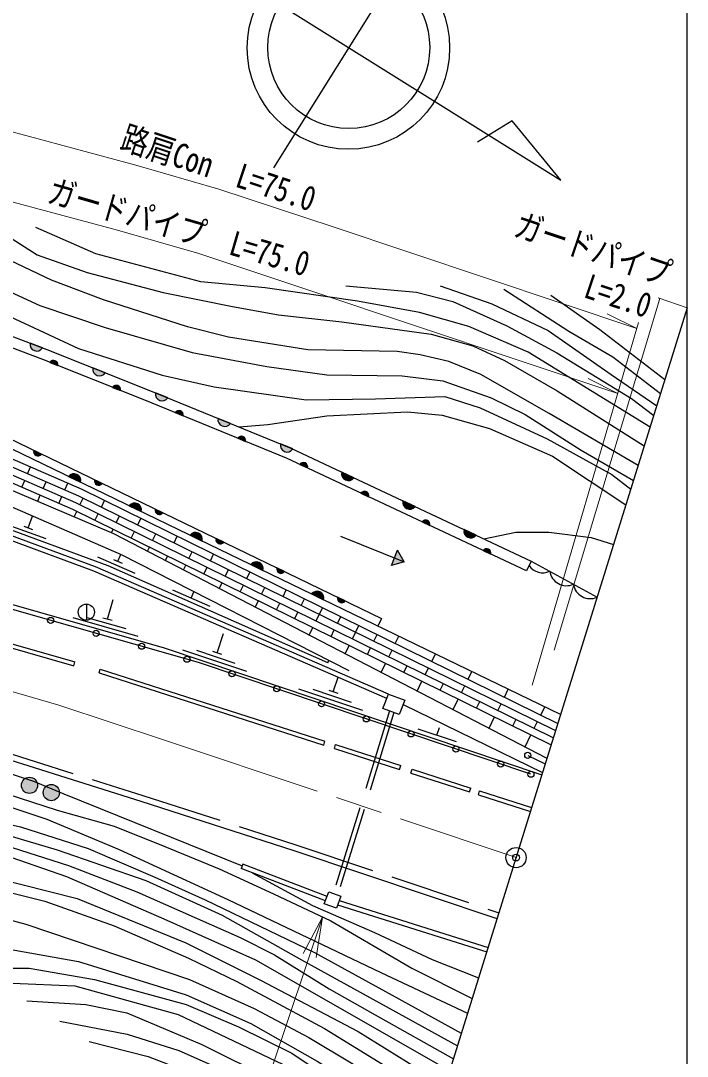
# Model space of a CAD drawing. Units: millimetres, scale not verified. Extents: x 40000 to 680000, y 20000 to 380000.
# Drawn here: x 529617 to 579000, y 259712 to 336404 of the extents above; entities that cross this region are included whole.
import ezdxf
from ezdxf.enums import TextEntityAlignment as Align

# ---------------------------------------------------------------- set-up
doc = ezdxf.new("R2010")
doc.units = ezdxf.units.MM
doc.header["$LTSCALE"] = 1000
doc.header["$PDMODE"] = 32
doc.header["$PDSIZE"] = 500
doc.linetypes.add('CHAIN', pattern=[18.5, 12, -1.5, 3.5, -1.5])
doc.linetypes.add('DASHED', pattern=[7.5, 6, -1.5])
for name, color, linetype, lineweight in [('M-BGD', 7, 'Continuous', 25), ('M-BMK', 2, 'CHAIN', 13), ('M-BMK-OTRS', 5, 'Continuous', 25), ('M-BMK-SRVR', 3, 'Continuous', 25), ('M-STR-HTXT', 7, 'Continuous', 13), ('M-TTL-BAND', 7, 'Continuous', 25)]:
    doc.layers.add(name, color=color, linetype=linetype, lineweight=lineweight)
doc.layers.add('M-OTRS', color=6, linetype='Continuous')
doc.styles.add('ＭＳ ゴシック', font='')
doc.styles.get('ＭＳ ゴシック').set_extended_font_data('MS Gothic')

# ---------------------------------------------------------------- blocks, each defined once
blk = doc.blocks.new('open_arrow')
at = {"color": 0, "linetype": 'Continuous', "lineweight": -2}
blk.add_lwpolyline([(7.5, 1.25), (0, 0), (7.5, -1.25)], dxfattribs=at)

msp = doc.modelspace()

# ---------------------------------------------------------------- hatches: boundary and pattern name
at = {"layer": 'M-BGD'}
for points in [[(531235, 312175, -0.82183), (530308, 312525)], [(532364, 310865), (531783, 311096, -0.84072)], [(535884, 310333, -0.82183), (534963, 310699)], [(537011, 309018), (536429, 309249, -0.84072)], [(540525, 308473, -0.82183), (539608, 308848)], [(541646, 307144), (541067, 307381, -0.84072)], [(545153, 306582, -0.82183), (544236, 306956)], [(546275, 305253), (545696, 305489, -0.84072)], [(531150, 304315), (530587, 304587, 0.84072)], [(549782, 304690, -0.82183), (548865, 305065)], [(550301, 303546), (550868, 303280, 0.84072)], [(554304, 302556, -0.82183), (553407, 302977)], [(533160, 302657, -0.82183), (534052, 302226)], [(535652, 302138), (535088, 302411, 0.84072)], [(554827, 301420), (555393, 301154, 0.84072)], [(537661, 300480, -0.82183), (538553, 300049)], [(558829, 300430, -0.82183), (557932, 300851)], [(540153, 299962), (539590, 300234, 0.84072)], [(559919, 299028), (559352, 299294, -0.84072)], [(542162, 298304, -0.82183), (543054, 297872)], [(563355, 298304, -0.82183), (562458, 298725)], [(544654, 297785), (544091, 298057, 0.84072)], [(557086, 296054), (557314, 296621), (557542, 297187), (558035, 296331)], [(564444, 296902), (563878, 297168, -0.84072)], [(546664, 296127, -0.82183), (547556, 295696)], [(548592, 295881), (549156, 295608, -0.84072)], [(551165, 293950, -0.82183), (552057, 293519)], [(553094, 293704), (553657, 293432, -0.84072)], [(529667, 279776, -1), (530867, 279776, -0.41421), (530267, 279176, -0.41421)], [(531285, 279242, -1), (532485, 279242, -0.41421), (531885, 278642, -0.41421)]]:
    msp.add_hatch(color=256, dxfattribs=at).paths.add_polyline_path(points)

# ---------------------------------------------------------------- linework, layer by layer
for p, q in [((531235, 312175), (530308, 312525)), ((531783, 311096), (532364, 310865)), ((535884, 310333), (534963, 310699)), ((536429, 309249), (537011, 309018)), ((540525, 308473), (539608, 308848)), ((541067, 307381), (541646, 307144)), ((545153, 306582), (544236, 306956)), ((545696, 305489), (546275, 305253)), ((531150, 304315), (530587, 304587)), ((549782, 304690), (548865, 305065)), ((530129, 302856), (530346, 303356)), ((550301, 303546), (550868, 303280)), ((554304, 302556), (553407, 302977)), ((529693, 301856), (529911, 302356)), ((531286, 301757), (531504, 302257)), ((533160, 302657), (534052, 302226)), ((535652, 302138), (535088, 302411)), ((532879, 301659), (533097, 302159)), ((554827, 301420), (555393, 301154)), ((530875, 300812), (531069, 301257)), ((532444, 300659), (532662, 301159)), ((534007, 300555), (534247, 301044)), ((535593, 300382), (535834, 300872)), ((558829, 300430), (557932, 300851)), ((533569, 299665), (533766, 300065)), ((535112, 299403), (535353, 299893)), ((537661, 300480), (538553, 300049)), ((540153, 299962), (539590, 300234)), ((530174, 298846), (530496, 299721)), ((536699, 299231), (536939, 299720)), ((538285, 299058), (538526, 299548)), ((559352, 299294), (559919, 299028)), ((528662, 299082), (531478, 298047)), ((529845, 298967), (530502, 298725)), ((536333, 298488), (536458, 298741)), ((537804, 298079), (538045, 298569)), ((539391, 297907), (539631, 298396)), ((563355, 298304), (562458, 298725)), ((540977, 297734), (541218, 298224)), ((542162, 298304), (543054, 297872)), ((544654, 297785), (544091, 298057)), ((553301, 298233), (558035, 296331)), ((536809, 296370), (537031, 296873)), ((539003, 297119), (539150, 297417)), ((542083, 296583), (542323, 297072)), ((543669, 296410), (543910, 296900)), ((557086, 296054), (557542, 297187)), ((558035, 296331), (557542, 297187)), ((563878, 297168), (564444, 296902)), ((535316, 296700), (538061, 295491)), ((536489, 296511), (537130, 296229)), ((540336, 296429), (540496, 296755)), ((541668, 295739), (541842, 296093)), ((546664, 296127), (547556, 295696)), ((558035, 296331), (557086, 296054)), ((567432, 296389), (567089, 295659)), ((567432, 296389), (572323, 293715)), ((543188, 295431), (543429, 295921)), ((544775, 295259), (545015, 295748)), ((546362, 295086), (546602, 295576)), ((549156, 295608), (548592, 295881)), ((544332, 294358), (544534, 294769)), ((545880, 294107), (546121, 294597)), ((540870, 294253), (543616, 293043)), ((542243, 293648), (542448, 294115)), ((547467, 293935), (547708, 294424)), ((549054, 293762), (549294, 294252)), ((551165, 293950), (552057, 293519)), ((534481, 293204), (534481, 292004)), ((536049, 292096), (536460, 293538)), ((546996, 292977), (547226, 293445)), ((548572, 292783), (548813, 293273)), ((550400, 293100), (550640, 293590)), ((553657, 293432), (553094, 293704)), ((533480, 292204), (538289, 290834)), ((534524, 292218), (537409, 291396)), ((549918, 292122), (550159, 292611)), ((551505, 291949), (551986, 292928)), ((553092, 291777), (553332, 292266)), ((535712, 292192), (536386, 292000)), ((550992, 290906), (551264, 291460)), ((554197, 290625), (554678, 291604)), ((556345, 292132), (556076, 291576)), ((544164, 289597), (544641, 291019)), ((552610, 290798), (552851, 291287)), ((555784, 290453), (556024, 290942)), ((557370, 290280), (557637, 290821)), ((553656, 289526), (553956, 290136)), ((555302, 289474), (555543, 289963)), ((541603, 289824), (546343, 288232)), ((542646, 289790), (545490, 288835)), ((543832, 289708), (544496, 289486)), ((556889, 289301), (557130, 289791)), ((560063, 288956), (560337, 289515)), ((533547, 288639), (533629, 288927)), ((535423, 288101), (535515, 288386)), ((535515, 288386), (552160, 283045)), ((552374, 288857), (552455, 289016)), ((556320, 288145), (556648, 288812)), ((557994, 288150), (558235, 288639)), ((559581, 287977), (559822, 288467)), ((535423, 288101), (552069, 282759)), ((552769, 286706), (553130, 287779)), ((562755, 287632), (563038, 288209)), ((550209, 286934), (554948, 285341)), ((551252, 286899), (554096, 285944)), ((558984, 286764), (559340, 287488)), ((560686, 286826), (560927, 287315)), ((562273, 286653), (562514, 287143)), ((565447, 286308), (565739, 286903)), ((552438, 286818), (553101, 286595)), ((561649, 285383), (562032, 286164)), ((557945, 285767), (568279, 280737)), ((563378, 285502), (563619, 285991)), ((564965, 285329), (565206, 285819)), ((568139, 284984), (568440, 285597)), ((564313, 284003), (564724, 284840)), ((566071, 284178), (566311, 284667)), ((559035, 283968), (561879, 283013)), ((560457, 283491), (560648, 284059)), ((567657, 284005), (567898, 284495)), ((552069, 282759), (552160, 283045)), ((566977, 282622), (567417, 283516)), ((552856, 282506), (552948, 282792)), ((552856, 282506), (557683, 280957)), ((552948, 282792), (557775, 281243)), ((567181, 281999), (568478, 281374)), ((557683, 280957), (557775, 281243)), ((558518, 280689), (558610, 280975)), ((558610, 280975), (562959, 279579)), ((558518, 280689), (562867, 279293)), ((562867, 279293), (562959, 279579)), ((563526, 279082), (563618, 279368)), ((563618, 279368), (567468, 278132)), ((563526, 279082), (567379, 277846)), ((546063, 273943), (545939, 273621)), ((552309, 271542), (546063, 273943)), ((552189, 271219), (545939, 273621)), ((553093, 270923), (564138, 267443)), ((553214, 271247), (564240, 267772))]:
    msp.add_line(p, q, dxfattribs=at)
at = {"layer": 'M-BGD', "linetype": 'DASHED'}
for p, q in [((556947, 285285), (552765, 271768)), ((557271, 285164), (553089, 271648))]:
    msp.add_line(p, q, dxfattribs=at)
at = {"layer": 'M-BGD'}
for points in [[(508489, 328774), (514609, 321999), (516877, 319791), (521867, 316240), (525748, 314247), (531541, 312059), (539106, 309053), (549624, 304755), (567432, 296389)], [(567089, 295659), (549300, 304017), (538805, 308305), (531250, 311308), (525420, 313509), (521447, 315550), (516359, 319170), (514028, 321440), (507891, 328234)], [(500276, 326214), (502876, 322773), (508464, 316349), (510947, 314085), (556345, 292132)], [(552374, 288857), (536092, 296030), (516779, 303132), (506689, 305708), (498661, 308641), (492941, 313143), (486620, 316700), (474595, 318927), (471001, 321563), (461855, 324692), (454307, 325577), (446027, 323771)], [(569616, 285028), (510597, 313567), (508021, 315916), (502396, 322383), (499783, 325842)], [(514076, 325158), (519975, 319920), (526250, 315686), (533907, 312141), (540095, 310149), (543938, 309299), (550767, 308323), (555901, 308401), (561046, 308573), (563661, 307739), (568623, 305438), (573410, 302793), (574812, 301703)], [(520095, 322549), (522288, 320260), (524838, 318433), (528188, 316626), (531039, 315311), (535876, 313675), (542331, 311821), (547850, 310797), (552293, 310180), (557878, 310098), (560897, 309732), (564479, 308481), (567001, 307252), (571143, 304589), (575016, 302358)], [(575364, 303476), (568773, 307323), (563701, 310209), (561341, 311178), (559221, 311657), (557508, 311909), (550890, 312024), (545013, 312959), (541968, 313730), (535740, 315743), (531891, 317178), (526787, 319607), (523261, 322398)], [(527387, 321257), (530844, 319057), (534529, 317769), (540180, 316281), (545300, 315238), (548719, 314632), (553399, 314110), (560036, 313181), (563118, 312333), (565460, 311233), (569358, 308984), (575813, 304919)], [(576245, 306305), (567205, 311869), (562813, 313749), (559160, 314792), (554578, 315640), (547737, 316623), (542959, 317063), (535186, 319137), (530734, 321093)], [(553692, 316763), (558935, 316303), (561630, 315613), (565640, 313806), (569328, 311798), (574866, 308414), (576513, 307165)], [(560701, 316775), (564530, 315444), (568704, 313457), (573354, 310204), (576737, 307885)], [(565417, 316512), (570216, 313424), (573486, 311518), (577018, 308785)], [(568885, 316085), (572516, 313539), (577341, 309822)], [(510279, 312373), (516395, 306977), (536502, 298416), (568604, 281779)], [(474354, 311499), (491134, 303637), (494029, 300832), (511862, 297456), (527343, 293641), (540237, 289967), (568226, 280565)], [(510913, 311814), (534135, 301707), (569408, 284360)], [(509971, 311121), (516299, 305908), (537054, 296863), (553917, 288271)], [(512244, 310640), (533905, 301212), (569244, 283833)], [(513575, 309466), (533676, 300717), (569080, 283306)], [(514905, 308292), (533447, 300222), (568916, 282779)], [(545804, 306316), (547936, 306512), (552299, 307134), (558274, 307437), (560839, 307182), (564353, 306209), (569010, 304151), (574456, 300562)], [(556733, 286216), (535028, 295632), (516214, 302590), (506723, 304519)], [(556853, 286540), (535157, 295952), (516309, 302923), (506820, 304852)], [(567416, 280602), (542792, 288874), (528483, 292950), (515055, 296348), (494314, 300534)], [(563935, 298031), (566297, 298538), (568751, 298522), (571890, 298124), (573536, 297611)], [(496158, 297761), (511614, 294785), (521862, 292289), (533629, 288927)], [(496102, 297466), (511550, 294492), (521785, 291999), (533547, 288639)], [(483583, 291497), (490952, 290504), (507569, 287569), (520483, 284278), (538517, 278606), (549852, 274952), (564897, 269913)], [(467754, 276386), (494644, 280387), (497414, 280333), (513854, 283567), (523047, 282542), (530559, 280096), (532805, 279159), (546014, 273817)], [(519785, 282906), (525825, 280034), (532313, 277931), (536539, 276755), (540285, 275248), (544317, 273601), (548345, 271751), (552585, 269733), (558596, 266229), (563066, 264003)], [(494407, 280352), (498090, 278995), (500197, 279117), (505280, 280135), (508362, 280605), (512380, 280901), (517270, 280596), (522821, 279751), (527680, 278558), (531550, 277276), (536918, 275028), (544959, 271316), (556304, 265906), (562723, 262902)], [(484921, 278940), (488433, 277485), (490599, 277184), (493697, 277149), (506298, 278449), (513739, 279033), (518131, 279049), (523671, 278049), (529600, 276704), (534608, 275102), (539564, 272978), (543273, 271305), (551392, 267399), (556639, 264515), (562259, 261412)], [(475545, 277545), (480838, 276011), (484490, 275593), (490813, 275303), (495473, 275683), (500670, 276573), (506823, 277519), (511256, 277973), (516881, 277991), (519406, 277901), (526474, 276720), (532315, 275011), (538875, 272740), (544537, 270158), (550410, 266856), (561973, 260496)], [(475921, 274597), (483433, 274000), (488442, 273794), (492658, 273887), (501497, 275105), (506594, 276248), (509555, 276772), (516745, 276980), (523323, 276324), (528374, 275384), (533153, 273848), (538219, 271896), (545866, 268505), (548427, 267231), (552461, 264698), (555870, 262773), (561672, 259528)], [(486246, 271398), (495018, 272574), (508209, 275010), (513355, 275435), (522181, 275280), (528888, 274468), (533014, 273015), (540224, 269885), (547012, 266867), (561397, 258645)], [(494806, 270382), (501212, 272748), (506666, 273410), (515346, 273935), (525482, 273506), (533788, 271400), (541852, 268109), (547374, 265339), (554625, 261555), (561059, 257560)], [(546773, 273300), (551225, 270886), (555838, 268883), (560097, 266871), (563540, 265524)], [(499927, 270493), (503874, 271603), (508565, 272427), (512471, 272780), (520627, 272877), (526476, 272446), (531411, 271206), (536534, 269381), (542036, 266982), (545629, 265255), (552116, 261776), (560726, 256493)], [(512806, 270772), (515980, 271475), (519771, 271475), (523372, 271267), (529997, 269506), (542124, 265398), (546918, 263251), (550956, 261093), (554214, 259147), (557043, 256926), (560086, 254438)], [(522555, 268332), (525136, 268292), (533898, 266744), (541871, 264273), (546659, 262150), (551578, 259342), (555939, 256607), (559751, 253362)], [(522650, 265881), (526102, 266244), (530251, 266244), (535093, 265411), (541884, 263538), (545746, 261893), (549713, 259935), (553478, 257399), (556664, 254814), (559458, 252422)], [(522506, 262090), (529012, 265131), (533617, 264941), (541293, 262804), (549532, 258876), (554359, 255256), (559070, 251178)], [(530061, 263823), (534451, 263547), (537483, 262932), (543039, 260579), (548243, 257988), (553205, 254851), (555681, 252870), (558723, 250062)], [(532513, 262323), (537514, 261362), (541339, 260144), (545890, 258119), (549065, 256028), (554433, 252099), (558358, 248891)], [(534699, 260800), (539067, 259697), (544738, 257489), (548803, 255111), (553134, 251710), (557986, 247696)]]:
    msp.add_lwpolyline(points, dxfattribs=at)
at = {"layer": 'M-BGD', "linetype": 'DASHED'}
msp.add_lwpolyline([(483437, 291972), (491022, 290951), (507664, 288011), (520607, 284713), (538654, 279036), (549993, 275381), (565041, 270342)], dxfattribs=at)
at = {"layer": 'M-BGD'}
for points in [[(556853, 286540), (558065, 286090), (557666, 285017), (556455, 285468)], [(552438, 271890), (553330, 271558), (553000, 270672), (552109, 271003)]]:
    msp.add_lwpolyline(points, close=True, dxfattribs=at)
for centre, radius in [((534481, 292604), 600), ((531839, 291994), 225), ((535206, 291035), 225), ((538572, 290076), 225), ((541938, 289117), 225), ((545268, 288042), 225), ((548586, 286928), 225), ((551903, 285813), 225), ((555221, 284699), 225), ((558539, 283584), 225), ((561857, 282470), 225), ((565175, 281355), 225), ((567181, 281999), 225), ((567416, 280602), 225), ((530267, 279776), 600), ((531885, 279242), 600)]:
    msp.add_circle(centre, radius, dxfattribs=at)
for centre, radius, start, end in [((530807, 312441), 505, 170.48244, 328.14063), ((532054, 310930), 318, 348.2172, 148.43494), ((535460, 310607), 505, 169.49697, 327.15517), ((536700, 309083), 318, 348.2172, 148.43494), ((540103, 308751), 505, 168.94361, 326.6018), ((541336, 307212), 318, 347.66384, 147.88157), ((544732, 306860), 505, 168.94361, 326.6018), ((545965, 305321), 318, 347.66384, 147.88157), ((530892, 304500), 318, 164.08487, 324.3026), ((549360, 304968), 505, 168.94361, 326.6018), ((550561, 303364), 318, 344.72704, 144.94477), ((553897, 302855), 505, 166.00681, 323.665), ((533563, 302353), 505, 345.36464, 143.02283), ((535394, 302324), 318, 164.08487, 324.3026), ((555087, 301238), 318, 344.72704, 144.94477), ((538064, 300177), 505, 345.36464, 143.02283), ((558422, 300729), 505, 166.00681, 323.665), ((539895, 300147), 318, 164.08487, 324.3026), ((559612, 299112), 318, 344.72704, 144.94477), ((542566, 298000), 505, 345.36464, 143.02283), ((562948, 298603), 505, 166.00681, 323.665), ((544396, 297970), 318, 164.08487, 324.3026), ((564138, 296986), 318, 344.72704, 144.94477), ((547067, 295823), 505, 345.36464, 143.02283), ((568295, 296771), 1250, 215.16067, 294.46382), ((548898, 295794), 318, 164.08487, 324.3026), ((570050, 295812), 1250, 188.20361, 294.46382), ((571805, 294852), 1250, 188.20361, 294.46382), ((551568, 293647), 505, 345.36464, 143.02283), ((553399, 293617), 318, 164.08487, 324.3026)]:
    msp.add_arc(centre, radius, start, end, dxfattribs=at)
at = {"layer": 'M-BMK'}
msp.add_lwpolyline([(390559, 291706), (404563, 294002), (410940, 294979), (418699, 295803), (425672, 296510), (432429, 297068), (441564, 297487), (450146, 297707), (456619, 297689), (461620, 297605), (469114, 297248), (478928, 296591), (486422, 295817), (491837, 295093), (501875, 293442), (507392, 292283), (516040, 290225), (527414, 287180), (532439, 285727), (540204, 283153), (566313, 274425)], dxfattribs=at)
at = {"layer": 'M-BMK-OTRS'}
msp.add_line((579000, 315147), (554413, 236227), dxfattribs=at)
at = {"layer": 'M-BMK-SRVR'}
for p, q in [((559484, 343324), (548352, 325518)), ((541623, 342108), (569629, 324598)), ((566032, 328977), (563469, 327417)), ((569629, 324598), (566032, 328977))]:
    msp.add_line(p, q, dxfattribs=at)
for centre, radius in [((553895, 334385), 7500), ((553918, 334421), 6000), ((566313, 274425), 750)]:
    msp.add_circle(centre, radius, dxfattribs=at)
at = {"layer": 'M-OTRS'}
msp.add_point((566313, 274425), dxfattribs=at)
at = {"layer": 'M-STR-HTXT'}
for p, q in [((569149, 289792), (576976, 315824)), ((576840, 315870), (579000, 315147)), ((575264, 313608), (573067, 314703)), ((567506, 287205), (575397, 314062)), ((573854, 308808), (571656, 309903))]:
    msp.add_line(p, q, dxfattribs=at)
for points in [[(497134, 334740), (497733, 334660), (509236, 332769), (516137, 331319), (525845, 329008), (538141, 325717), (544291, 323939), (552838, 321105), (575264, 313608)], [(496680, 329757), (496996, 329714), (508316, 327853), (515044, 326440), (524619, 324160), (536800, 320900), (542810, 319162), (551259, 316361), (573854, 308808)], [(551985, 270019), (540739, 236543), (504664, 236543)]]:
    msp.add_lwpolyline(points, dxfattribs=at)
at = {"layer": 'M-TTL-BAND'}
msp.add_line((579000, 20000), (579000, 370000), dxfattribs=at)

# ---------------------------------------------------------------- block references
at = {"layer": 'M-STR-HTXT', "xscale": 400, "yscale": 400, "rotation": 251.4}
msp.add_blockref('open_arrow', (551985, 270019), dxfattribs=at)

# ---------------------------------------------------------------- texts
at = {"layer": 'M-STR-HTXT', "style": 'ＭＳ ゴシック', "width": 0.8}
for s, rotation, p in [('路肩Con  L=75.0 ', 341.658, (544291, 323939)), ('ガードパイプ\u3000L=75.0 ', 343.876, (541419, 319564)), ('ガードパイプ', 341.516, (571566, 318106)), ('L=2.0', 341.516, (573418, 314646))]:
    msp.add_text(s, height=1833, rotation=rotation, dxfattribs=at).set_placement(p, align=Align.BOTTOM_CENTER)

doc.saveas('drawing.dxf')
